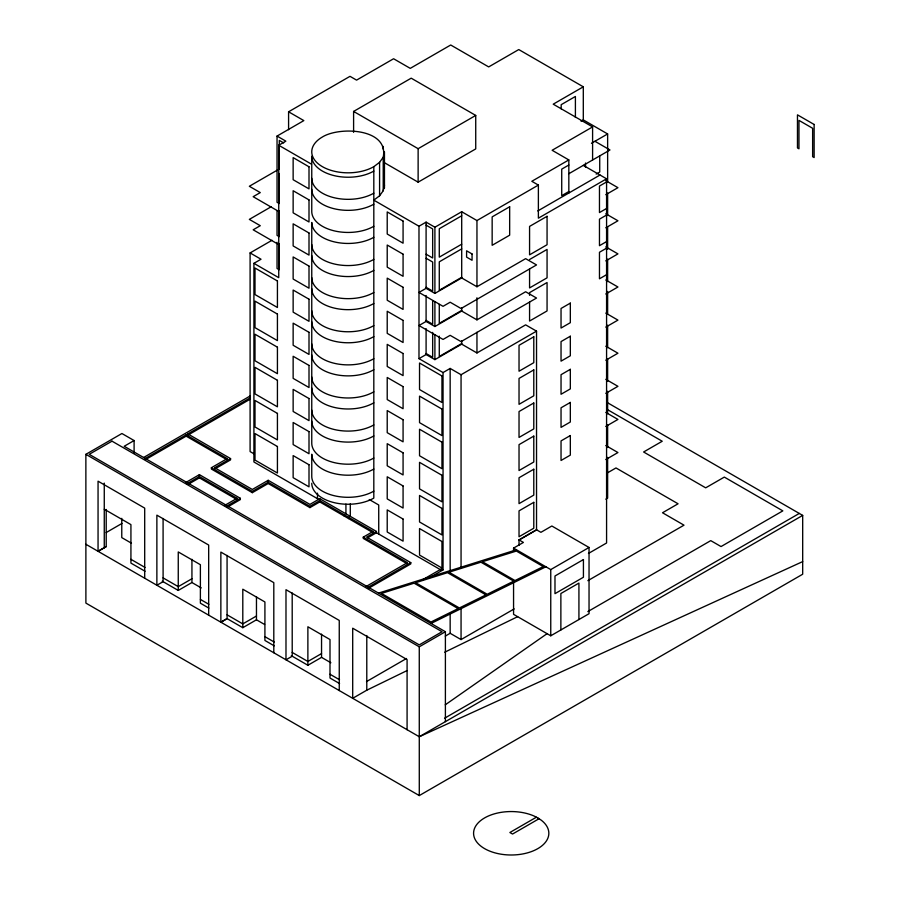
<?xml version="1.0" encoding="UTF-8"?>
<svg xmlns="http://www.w3.org/2000/svg" width="900" height="900" viewBox="0 0 900 900"><rect width="100%" height="100%" fill="white"/><g stroke="black" fill="none" stroke-linecap="round" stroke-linejoin="round"><path stroke-width="1.35" d="M383.22 157.252C389.07 128.194 339.289 126.405 322.402 136.98A36.349 20.992 0 0 0 322.402 166.669A36.349 20.992 0 0 0 373.815 166.669L379.586 162.315L383.22 157.252L383.22 190.744L379.586 195.806L373.815 200.149L418.984 226.237L426.094 222.131L434.902 227.216L461.7 211.736L476.955 220.545L538.38 185.085L538.38 218.183L606.577 178.808L606.577 542.993L588.454 553.455M383.22 190.744L384.457 185.31L383.839 182.599M445.252 704.824L547.076 633.679M288.585 129.724L288.585 111.791L350.01 76.331L356.569 80.123L393.593 58.748L410.254 68.366L450.72 45L488.689 66.915L518.771 49.556L583.301 86.816L583.301 119.903L607.635 133.954L607.635 181.755M279.248 203.546L277.043 202.275L277.043 136.069L303.84 120.6L288.585 111.791M214.706 469.035L214.706 467.741L252.326 489.465L268.189 480.308L309.926 504.405L319.77 498.724L319.77 500.006L253.912 461.981L253.912 263.34L278.741 277.673L278.741 145.26L285.851 141.154L277.043 136.069M353.599 132.356L353.599 111.431L411.199 78.176L475.729 115.436L475.729 148.916L418.129 182.171L384.041 162.484M277.335 170.111L249.334 186.278L260.28 192.589L253.17 196.695L278.741 211.466M271.249 206.73L249.334 219.386L260.28 225.697L253.17 229.804L278.741 244.575M353.599 111.431L418.129 148.691L475.729 115.436M253.744 453.679L250.099 451.575L250.099 252.934L272.014 240.278M253.912 263.34L261.023 259.234L250.099 252.934M583.301 86.816L553.219 104.175L592.594 126.911L592.594 160.009M581.04 121.207L583.301 119.903M592.594 126.911L552.127 150.278L568.834 159.93L568.834 193.016M461.7 215.786L439.279 228.724L439.279 257.153L461.7 244.204M591.457 143.291L607.635 133.954M568.834 159.93L531.81 181.294L538.38 185.085M568.834 165.026L561.724 169.132L561.724 195.649L568.834 191.542M568.913 173.678L609.975 149.974L594.934 141.289M607.579 402.761L802.688 515.396L802.688 574.222L419.287 795.577L85.894 603.101L85.871 454.331L121.916 433.519L134.1 440.55L134.1 453.173M461.7 248.895L439.279 261.832L439.279 290.25L461.7 277.312M134.1 440.55L124.189 446.276L445.399 631.721L445.399 721.654M596.171 174.094L599.726 172.046L599.726 155.812M537.784 210.938L600.008 175.016M606.577 181.958L599.467 186.053L599.467 212.58L606.577 208.474M426.094 288.326L418.984 292.433L443.048 306.326L450.157 302.22L461.059 308.52L536.535 264.938L525.634 258.649L476.955 286.751L461.7 277.942L434.902 293.411L426.094 288.326L426.094 222.131M143.775 457.402L250.178 395.966M144.866 458.696L186.143 434.869L227.227 458.595L227.227 459.877M250.256 399.127L187.808 435.184L187.808 433.901L250.256 397.845M146.081 459.281L186.143 436.151L226.024 459.18M605.812 194.681L617.94 187.684L605.824 180.686M529.571 259.515L547.065 249.412L547.065 277.83L529.571 287.933L529.571 268.988M606.577 215.055L599.467 219.161L599.467 245.689L606.577 241.583M426.094 321.435L418.984 325.541L443.048 339.435L450.157 335.329L461.059 341.618L536.535 298.046L525.634 291.757L476.955 319.86L461.7 311.051L434.902 326.52L426.094 321.435L426.094 295.504M461.7 310.421L439.279 323.359L439.279 304.414M605.812 227.79L617.94 220.781L605.824 213.795M185.794 482.512L199.395 474.66L240.345 498.308L240.345 499.59L226.755 507.442M371.947 532.058L319.77 501.93L309.926 507.611L268.189 483.514L252.326 492.671L211.376 469.035L211.376 467.741L227.227 458.595M186.93 483.784L199.395 476.584L237.015 498.308L237.015 499.59M214.706 467.741L230.569 458.595L230.569 459.877L215.843 468.371M188.066 484.414L199.395 477.866L235.8 498.892M106.189 532.553L121.972 523.44M606.577 248.164L599.467 252.27L599.467 278.798L606.577 274.691M418.984 226.237L418.984 358.65L426.094 354.544L434.902 359.629L461.7 344.16L476.955 352.957L525.634 324.855L536.535 331.155L536.535 529.796L519.03 539.899L519.03 545.423M144.697 578.227L144.697 508.118L98.055 481.185L98.055 551.295L106.211 546.592L106.211 509.468M98.066 551.306L106.222 546.604M461.7 343.519L439.279 356.468L439.279 336.173M605.812 260.887L617.94 253.89L605.824 246.904M418.984 358.65L443.048 372.544L450.157 368.438L461.059 374.726L536.535 331.155M224.55 505.496L237.015 498.308M226.755 506.16L240.345 498.308M211.376 467.741L252.326 491.389L268.189 482.231L309.926 506.329L319.77 500.647L373.118 531.45L373.118 532.733M605.812 293.996L617.94 286.999L605.824 280.012M605.812 327.105L617.94 320.108L605.824 313.11M191.936 578.745L178.256 586.643L163.091 577.879M162.248 581.186L178.256 590.434L191.936 582.536L201.251 587.914M605.812 360.214L617.94 353.216L605.824 346.219M605.812 393.322L617.94 386.325L605.824 379.327M407.452 563.918L363.262 538.414L363.262 537.131L373.118 531.45M443.048 372.544L443.048 569.903L441.382 568.935L441.382 570.217L376.447 532.733L376.447 531.45L366.604 537.131L410.782 562.635L410.782 563.918L368.572 588.285M273.803 652.759L273.803 582.649L220.86 552.094L220.86 622.204L227.07 618.615L242.797 627.694L256.466 619.796L264.623 624.499M220.882 622.215L227.093 618.626L227.07 555.413M367.695 537.784L376.447 532.733M256.466 616.005L242.797 623.903L227.07 614.824M605.812 426.431L617.94 419.434L605.824 412.436M366.176 586.462L407.452 562.635L363.262 537.131M367.369 587.7L410.782 562.635M605.812 459.54L617.94 452.543L605.824 445.545M606.645 473.332L615.982 467.944L678.071 503.786L662.512 512.764L684 525.173L587.846 580.68M421.909 580.174L441.382 568.935M429.66 577.631L443.048 569.903M321.548 653.58L307.879 661.477L292.196 652.421M519.12 539.955L536.625 529.852M291.319 655.706L307.879 665.269L321.548 657.371L330.863 662.749M513.562 550.868L513.562 548.111L523.406 542.43L519.03 539.899M605.812 499.185L607.635 498.127L607.635 457.358M513.562 548.111L550.755 569.587L589.039 547.481L589.039 613.699L550.755 635.794L513.562 614.329L513.562 581.22M85.871 454.331L419.265 646.808L445.399 631.721M366.48 681.604L406.507 658.496M445.309 636.097L450.157 633.296L461.059 639.585L514.204 608.906M407.036 670.59L366.806 690.188L352.699 698.31L352.699 628.2L407.081 659.599L407.081 729.709M587.835 611.595L710.764 540.63L721.035 546.559L782.831 510.874L724.32 477.09L705.69 487.834L643.613 451.991L662.231 441.248L606.712 409.185M444.544 718.245L799.279 513.439M419.265 736.74L802.688 515.396M536.389 817.2L509.873 832.511L512.539 834.041L539.055 818.73M431.111 623.43L545.906 566.786M444.735 652.207L517.646 616.68M802.688 561.6L419.287 736.751L85.871 544.264M378.562 593.089L516.476 549.788M583.301 165.375L606.577 178.808M283.669 142.909L279.293 140.389L279.293 169.436M426.094 225.146L432.664 228.938L432.664 257.985L426.094 254.194M278.741 145.26L311.49 164.171M426.094 258.255L432.664 262.035L432.664 291.094L426.094 287.303M426.094 320.411L432.664 324.202L432.664 300.679M279.248 236.655L277.043 235.384L277.043 210.544M426.094 353.52L432.664 357.3L432.664 332.404M279.248 269.752L277.043 268.481L277.043 242.28M589.039 547.481L551.846 526.005L540.911 532.327L536.535 529.796M369.259 499.534L378.731 505.001L378.731 534.049M319.77 498.724L376.447 531.45M187.808 433.901L230.569 458.595M104.265 509.209L130.928 524.61L130.928 563.108L145.058 571.252M131.456 543.206L121.77 537.604L121.77 518.355M130.928 559.316L145.035 567.461M200.385 599.411L208.856 604.305M264.915 636.671L274.219 642.038M329.996 674.246L339.514 679.736M208.868 608.096L200.385 603.202L200.385 564.705L178.256 551.936L178.256 590.434M274.23 645.84L264.915 640.462L264.915 601.965L242.797 589.196L242.797 627.694M339.581 683.561L329.996 678.038L329.996 639.54L307.879 626.771L307.879 665.269M607.635 193.005L607.635 215.505M607.635 226.755L607.635 249.255M607.635 259.099L607.635 281.588M607.635 291.431L607.635 313.931M607.635 325.181L607.635 347.681M607.635 358.931L607.635 381.42M607.635 391.264L607.635 413.764M607.635 425.014L607.635 447.514M585.506 163.035L585.506 167.231M578.925 619.538L578.925 583.087L560.869 593.516L560.869 629.955M575.404 117.472L575.404 96.469L561.184 104.681L561.184 108.877M550.755 569.587L550.755 635.794M529.571 295.335L529.571 292.624L547.065 282.521L547.065 310.939L529.571 321.041L529.571 302.096M476.955 220.545L476.955 286.751M476.955 297.787L476.955 319.86M476.955 332.269L476.955 352.957M461.7 211.736L461.7 277.942M461.7 307.71L461.7 311.051M461.7 340.819L461.7 344.16M461.059 374.726L461.059 567.776M461.059 607.86L461.059 639.585M450.157 368.438L450.157 571.635M450.157 613.676L450.157 633.296M434.902 227.216L434.902 293.411M434.902 301.691L434.902 326.52M434.902 334.8L434.902 359.629M426.094 328.613L426.094 354.544M419.265 646.808L419.287 795.577M418.129 148.691L418.129 182.171M384.457 151.83L384.457 188.066M383.22 146.396L383.22 149.186M379.586 162.315L379.586 195.806M373.815 166.669L373.815 498.105A36.349 20.992 0 0 1 334.192 502.65A36.349 20.992 0 0 1 311.76 483.266M366.784 635.49L366.784 690.176M350.291 503.854L350.291 516.352M348.626 517.309L348.626 518.591M345.926 504.101L345.926 513.821M344.25 514.789L344.25 516.071M339.255 690.548L339.255 620.438L285.986 589.691L285.986 659.801L292.219 656.224L292.196 593.01M321.548 634.14L321.548 657.371M319.77 500.647L319.77 501.93M317.486 493.155L317.486 498.69M309.926 506.329L309.926 507.611M279.293 173.498L279.293 202.545M279.293 210.746L279.293 235.654M279.293 243.855L279.293 268.762M268.189 480.308L268.189 481.59M268.189 482.231L268.189 483.514M256.466 596.565L256.466 619.796M252.326 491.389L252.326 492.671M208.676 615.161L208.676 545.051L156.87 515.149L156.87 585.259L163.102 581.681L163.091 518.467M199.395 474.66L199.395 475.942M199.395 476.584L199.395 477.866M191.936 559.316L191.936 582.536M186.143 434.869L186.143 436.151M104.265 483.098L104.265 547.706M373.815 325.62A36.349 20.992 0 0 1 334.192 330.165A36.349 20.992 0 0 1 311.76 310.781M373.815 303.514A36.349 20.992 0 0 1 334.192 308.07A36.349 20.992 0 0 1 311.76 288.675M373.815 358.729A36.349 20.992 0 0 1 334.192 363.274A36.349 20.992 0 0 1 311.76 343.89M373.815 336.623A36.349 20.992 0 0 1 334.192 341.168A36.349 20.992 0 0 1 311.76 321.784M373.815 270.405A36.349 20.992 0 0 1 334.192 274.961A36.349 20.992 0 0 1 311.76 255.566M373.815 292.511A36.349 20.992 0 0 1 334.192 297.056A36.349 20.992 0 0 1 311.76 277.673M373.815 469.058A36.349 20.992 0 0 1 334.192 473.603A36.349 20.992 0 0 1 311.76 454.207L311.76 476.314A36.349 20.992 0 0 0 334.192 495.709A36.349 20.992 0 0 0 373.815 491.152M373.815 435.949A36.349 20.992 0 0 1 334.192 440.494A36.349 20.992 0 0 1 311.76 421.11M373.815 458.044A36.349 20.992 0 0 1 334.192 462.6A36.349 20.992 0 0 1 311.76 443.205L311.76 222.458A36.349 20.992 0 0 0 334.192 241.852A36.349 20.992 0 0 0 373.815 237.296M373.815 402.84A36.349 20.992 0 0 1 334.192 407.385A36.349 20.992 0 0 1 311.76 388.001M373.815 424.935A36.349 20.992 0 0 1 334.192 429.491A36.349 20.992 0 0 1 311.76 410.096M373.815 369.731A36.349 20.992 0 0 1 334.192 374.276A36.349 20.992 0 0 1 311.76 354.892M373.815 391.838A36.349 20.992 0 0 1 334.192 396.382A36.349 20.992 0 0 1 311.76 376.988M373.815 259.403A36.349 20.992 0 0 1 334.192 263.959A36.349 20.992 0 0 1 311.76 244.564M373.815 171.09A36.349 20.992 0 0 1 334.192 175.635A36.349 20.992 0 0 1 311.76 156.251L311.76 211.455A36.349 20.992 0 0 0 334.192 230.85A36.349 20.992 0 0 0 373.815 226.294M373.815 204.199A36.349 20.992 0 0 1 334.192 208.744A36.349 20.992 0 0 1 311.76 189.349M373.815 193.185A36.349 20.992 0 0 1 334.192 197.741A36.349 20.992 0 0 1 311.76 178.346M509.659 206.775L492.154 216.877L492.154 245.295L509.659 235.192L509.659 206.775M112.016 441.169L89.201 454.331L419.265 644.884L442.069 631.721L112.016 441.169M547.065 216.304L529.571 226.406L529.571 254.835L547.065 244.721L547.065 216.304M570.33 303.109L561.038 308.475L561.038 328.05L570.33 322.684L570.33 303.109M533.79 336.803L519.03 345.319L519.03 371.216L533.79 362.689L533.79 336.803M570.33 336.218L561.038 341.584L561.038 361.159L570.33 355.793L570.33 336.218M533.79 369.9L519.03 378.428L519.03 404.325L533.79 395.798L533.79 369.9M570.33 369.326L561.038 374.692L561.038 394.267L570.33 388.901L570.33 369.326M533.79 403.009L519.03 411.536L519.03 437.434L533.79 428.906L533.79 403.009M570.33 402.435L561.038 407.801L561.038 427.376L570.33 422.01L570.33 402.435M533.79 436.118L519.03 444.645L519.03 470.531L533.79 462.015L533.79 436.118M570.33 435.544L561.038 440.91L561.038 460.485L570.33 455.119L570.33 435.544M533.79 469.226L519.03 477.754L519.03 503.64L533.79 495.124L533.79 469.226M533.79 502.335L519.03 510.863L519.03 536.749L533.79 528.221L533.79 502.335M583.425 559.564L554.985 575.989L554.985 593.663L583.425 577.249L583.425 559.564M458.145 608.602L430.954 622.012L381.454 593.426L414.113 583.178L458.145 608.602M485.955 594.877L459.382 607.984L415.598 582.705L447.514 572.681L485.955 594.877M513.765 581.153L487.204 594.259L449.021 572.209L480.926 562.196L513.765 581.153M543.274 566.595L515.002 580.545L482.411 561.724L516.375 551.059L543.274 566.595M537.806 817.92L534.105 816.041A37.631 21.724 0 0 0 474.469 828.574A37.631 21.724 0 0 0 519.345 854.482A37.631 21.724 0 0 0 541.058 820.046L537.806 817.92M814.129 124.47L797.467 114.851L797.467 147.949L798.964 148.804L798.964 120.386L812.633 128.284L812.633 156.701L814.129 157.567L814.129 124.47M472.061 253.958L466.594 250.808L466.594 257.119L472.061 260.28L472.061 253.958M309.004 166.781L293.141 157.624L293.141 179.719L309.004 188.876L309.004 166.781M403.076 221.085L387.214 211.928L387.214 234.034L403.076 243.191L403.076 221.085M309.004 199.89L293.141 190.732L293.141 212.828L309.004 221.985L309.004 199.89M403.076 254.194L387.214 245.036L387.214 267.142L403.076 276.3L403.076 254.194M309.004 232.987L293.141 223.83L293.141 245.936L309.004 255.094L309.004 232.987M403.076 287.303L387.214 278.145L387.214 300.251L403.076 309.409L403.076 287.303M309.004 266.096L293.141 256.939L293.141 279.045L309.004 288.202L309.004 266.096M403.076 320.411L387.214 311.254L387.214 333.36L403.076 342.506L403.076 320.411M277.425 280.98L255.004 268.031L255.004 294.559L277.425 307.496L277.425 280.98M309.004 299.205L293.141 290.048L293.141 312.154L309.004 321.311L309.004 299.205M403.076 353.52L387.214 344.363L387.214 366.457L403.076 375.615L403.076 353.52M441.956 375.964L419.535 363.015L419.535 389.543L441.956 402.491L441.956 375.964M277.425 314.089L255.004 301.14L255.004 327.656L277.425 340.605L277.425 314.089M309.004 332.314L293.141 323.156L293.141 345.262L309.004 354.42L309.004 332.314M403.076 386.618L387.214 377.471L387.214 399.566L403.076 408.724L403.076 386.618M441.956 409.072L419.535 396.124L419.535 422.651L441.956 435.6L441.956 409.072M277.425 347.186L255.004 334.249L255.004 360.765L277.425 373.714L277.425 347.186M309.004 365.423L293.141 356.265L293.141 378.371L309.004 387.529L309.004 365.423M403.076 419.726L387.214 410.569L387.214 432.675L403.076 441.832L403.076 419.726M441.956 442.181L419.535 429.233L419.535 455.76L441.956 468.697L441.956 442.181M277.425 380.295L255.004 367.358L255.004 393.874L277.425 406.822L277.425 380.295M309.004 398.531L293.141 389.374L293.141 411.48L309.004 420.626L309.004 398.531M403.076 452.835L387.214 443.678L387.214 465.784L403.076 474.941L403.076 452.835M441.956 475.29L419.535 462.341L419.535 488.869L441.956 501.806L441.956 475.29M277.425 413.404L255.004 400.455L255.004 426.983L277.425 439.931L277.425 413.404M309.004 431.64L293.141 422.483L293.141 444.577L309.004 453.735L309.004 431.64M403.076 485.944L387.214 476.786L387.214 498.892L403.076 508.05L403.076 485.944M441.956 508.399L419.535 495.45L419.535 521.977L441.956 534.915L441.956 508.399M277.425 446.512L255.004 433.564L255.004 460.091L277.425 473.04L277.425 446.512M309.004 464.749L293.141 455.591L293.141 477.686L309.004 486.844L309.004 464.749M403.076 519.053L387.214 509.895L387.214 532.001L403.076 541.159L403.076 519.053M441.956 541.496L419.535 528.559L419.535 555.075L441.956 568.024L441.956 541.496"/></g></svg>
